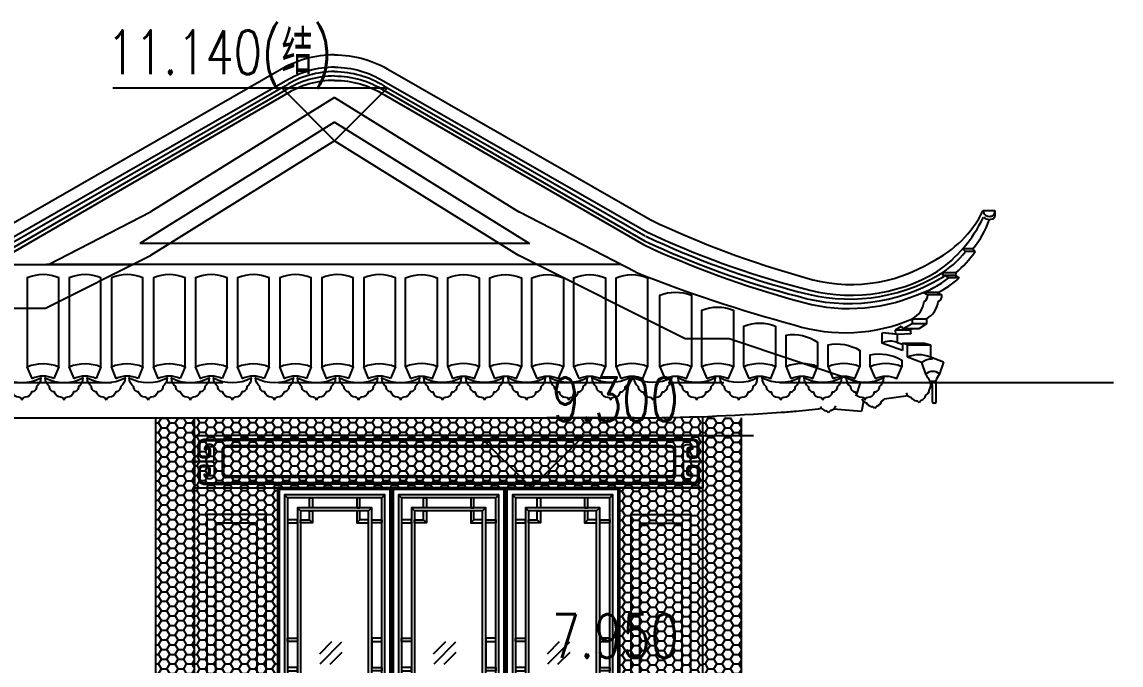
# Model space of a CAD drawing. Extents: x 296441 to 853063, y 459050 to 1117990.
# Drawn here: x 601582 to 607851, y 976828 to 980495 of the extents above; entities that cross this region are included whole.
import ezdxf
from ezdxf.xclip import XClip

# ---------------------------------------------------------------- set-up
doc = ezdxf.new("R2010")
doc.units = 0
doc.header["$LTSCALE"] = 1000
doc.header["$XCLIPFRAME"] = 0
for name, pattern in [('14-GRID$0$CENTER2', [28.575, 19.05, -3.175, 3.175, -3.175]), ('CENTER-1', [10, 6.25, -1.25, 1.25, -1.25]), ('G1-ELEV-ce-20$0$B-ELEV-S-A1$0$HIDDEN2', [4.7625, 3.175, -1.5875]), ('G1-ELEV-ce-20$0$HIDDEN2', [4.7625, 3.175, -1.5875])]:
    doc.linetypes.add(name, pattern=pattern)
for name, color, linetype in [('14-GRID$0$G-GRID', 9, '14-GRID$0$CENTER2'), ('95', 95, 'Continuous'), ('G-ELEV-ce-TEXT$0$A-ANNO-LEVL', 3, 'Continuous'), ('G-ELEV-ce-TEXT$0$A-ANNO-LEVL-TEXT', 255, 'Continuous'), ('G1-ELEV-ce$0$A-ELEV-THIN', 144, 'Continuous'), ('G1-ELEV-ce-20$0$A-ELEV-HDDN', 161, 'G1-ELEV-ce-20$0$HIDDEN2'), ('G1-ELEV-ce-20$0$A-ELEV-MEDM', 4, 'Continuous'), ('G1-ELEV-ce-20$0$A-ELEV-MEDM-HEVY', 2, 'Continuous'), ('G1-ELEV-ce-20$0$A-ELEV-THIN', 144, 'Continuous'), ('G1-ELEV-ce-20$0$B-ELEV-S-A1$0$A-ELEV-HDDN', 161, 'G1-ELEV-ce-20$0$B-ELEV-S-A1$0$HIDDEN2'), ('G1-ELEV-ce-20$0$LPM540255$0$A-ELEV-MEDM', 4, 'Continuous'), ('G1-ELEV-ce-20$0$LPM540255$0$A-ELEV-THIN', 144, 'Continuous'), ('G1-ELEV-ce-20$0$LPM540255$0$A-ELEV-THIN-GRAY', 252, 'Continuous'), ('G1-ELEV-ce-20$0$LPM540255$0$A-WALL', 1, 'Continuous'), ('ZT0_默认图层-----PM、LM、DY、JD', 7, 'Continuous'), ('ZT1_通用--填充---PM、LM、DY、JD', 8, 'Continuous'), ('主框线', 4, 'Continuous'), ('副框内口线', 6, 'Continuous'), ('花格栅', 6, 'Continuous'), ('铝合金花格条', 5, 'Continuous')]:
    doc.layers.add(name, color=color, linetype=linetype)
doc.styles.add('G-ELEV-ce-TEXT$0$GOA_01_thin_0.75', font='romans.shx', dxfattribs={"width": 0.75, "bigfont": 'hzdx.shx'})

# ---------------------------------------------------------------- blocks, each defined once
blk = doc.blocks.new('G1-ELEV-ce-20$0$歇山-标准侧')
at = {"layer": 'G1-ELEV-ce-20$0$A-ELEV-MEDM'}
for p, q in [((1989.6, 1181.6), (2057, 1181.6)), ((2057.9, 1153.9), (2057.5, 1176.4)), ((1930, 964.4), (1944.8, 948.9)), ((1834.2, 826.5), (1831.5, 810.9)), ((1831.5, 810.9), (1852.7, 798.3)), ((1729.4, 714.6), (1753.6, 700.6)), ((1585.3, 507.6), (1573.8, 499.8)), ((1623.7, 507.6), (1585.3, 507.6)), ((1666.6, 536.2), (1623.7, 507.6)), ((1666.6, 563.8), (1666.6, 536.2)), ((1498.9, 476), (1498.9, 428.9)), ((1576.4, 478.1), (1502.1, 476)), ((1573.8, 499.8), (1576.4, 478.1)), ((1498.9, 428.9), (1528.9, 419.4)), ((1528.9, 426), (1655.5, 426)), ((1528.9, 426), (1528.9, 419.4)), ((1655.5, 426), (1689.1, 417)), ((1689.1, 417), (1689.1, 346.1)), ((1764.1, 316.6), (1689.1, 346.1)), ((1764.1, 316.6), (1740.8, 250.8)), ((1720.4, 211.1), (1720.4, 89.6)), ((1701, 89.6), (1701, 183.8)), ((1306.6, 94.4), (1295.3, 36.9)), ((1306.6, 94.4), (1295.3, 36.9)), ((1562.1, 124.6), (1424.6, 107.2)), ((1715.2, 84.4), (1706.2, 84.4)), ((1295.3, 36.9), (1135.9, 49.3)), ((1295.3, 36.9), (1135.9, 49.3))]:
    blk.add_line(p, q, dxfattribs=at)
for centre, radius, start, end in [((2423.2, 6030.3), 5427.1, 244.53799, 254.4881), ((1412.3, 1468.3), 644.5, 296.26699, 333.58344), ((1570.6, 1279.9), 478.2, 318.728, 341.96202), ((2024.6, 1183.8), 35.1, 183.66213, 282.16803), ((2022.6, 1198.6), 66.9, 272.33927, 287.12276), ((2030.6, 1176.4), 26.9, 273.09506, 11.21802), ((2035.1, 1156.5), 23, 288.14517, 353.35207), ((1368.7, 1358.2), 706.8, 311.20146, 324.60925), ((1235.6, 1648.8), 888.1, 252.71994, 301.34935), ((1551.1, 1110), 433.7, 294.27797, 314.06417), ((1716.7, 696), 37.1, 295.98373, 7.17248), ((1605.6, 677.5), 128.3, 298.90547, 353.33743), ((1630.5, 190.9), 61.3, 328.21862, 12.1987), ((1635.7, 162), 68.8, 18.45642, 41.7333), ((1852.8, 168.1), 139.2, 143.55737, 162.01385), ((1581.4, 151.4), 33.1, 196.84258, 261.73758), ((1623.7, 137.7), 39.4, 289.61632, 348.06993), ((1649.5, 160), 33.1, 292.67871, 357.5737), ((1098.8, 79), 39.4, 201.92741, 217.26558), ((1110.6, 79.5), 39.4, 310.88327, 343.65099), ((1329.8, 118), 33.1, 196.84258, 241.88816), ((1329.8, 118), 33.1, 241.88816, 261.73758), ((1329.8, 118), 33.1, 241.88816, 261.73758), ((1360.4, 102.8), 39.4, 206.34635, 264.79997), ((1360.4, 102.8), 39.4, 206.34635, 264.79997), ((1347.6, 32.7), 32.2, 39.09372, 73.41766), ((1347.6, 32.7), 32.2, 39.09372, 73.41766), ((1401.9, 39.5), 32.2, 120.99862, 155.32257), ((1401.9, 39.5), 32.2, 120.99862, 155.32257), ((1372, 104.3), 39.4, 289.61632, 348.06993), ((1372, 104.3), 39.4, 289.61632, 348.06993), ((1397.9, 126.6), 33.1, 292.67871, 323.98908), ((1397.9, 126.6), 33.1, 292.67871, 323.98908), ((1612, 136.2), 39.4, 206.34635, 264.79997), ((1612, 136.2), 39.4, 206.34635, 264.79997), ((1599.3, 66), 32.2, 39.09372, 73.41766), ((1599.3, 66), 32.2, 39.09372, 73.41766), ((1622.1, 207.5), 117.8, 269.09018, 269.54549), ((1653.5, 72.9), 32.2, 120.99862, 155.32257), ((1706.2, 89.6), 5.18, 180, 270), ((1715.2, 89.6), 5.18, 270, 0), ((1098.8, 79), 39.4, 217.26558, 260.38103), ((1080.7, 10), 32.2, 34.67478, 68.99872), ((1080.7, 10), 32.2, 34.67478, 68.99872), ((1135.3, 12.7), 32.2, 116.57968, 150.90362), ((1135.3, 12.7), 32.2, 116.57968, 150.90362), ((1110.6, 79.5), 39.4, 285.19737, 310.88327), ((1110.6, 79.5), 39.4, 285.19737, 310.88327)]:
    blk.add_arc(centre, radius, start, end, dxfattribs=at)
at = {"layer": 'G1-ELEV-ce-20$0$A-ELEV-MEDM-HEVY'}
blk.add_line((0, 0), (-500, 0), dxfattribs=at)
blk.add_line((0, 0), (-500, 0), dxfattribs=at)
for centre, radius, start, end in [((-27.1, 11903.9), 11903.9, 270.1306, 274.16152), ((-27.1, 11903.9), 11903.9, 274.16152, 274.57652), ((182.9, 7243.3), 7243.3, 275.86203, 277.01949), ((182.9, 7243.3), 7243.3, 275.86203, 277.01949)]:
    blk.add_arc(centre, radius, start, end, dxfattribs=at)
at = {"layer": 'G1-ELEV-ce-20$0$A-ELEV-THIN'}
for p, q in [((1930, 964.4), (1873.2, 964.4)), ((1873.2, 964.4), (1889.8, 948.9)), ((1944.8, 948.9), (1889.8, 948.9)), ((1760.7, 826.5), (1757.9, 810.9)), ((1834.2, 826.5), (1760.7, 826.5)), ((1831.5, 810.9), (1757.9, 810.9)), ((1772.7, 810.9), (1794, 798.3)), ((1852.7, 798.3), (1794, 798.3)), ((1729.4, 714.6), (1649.5, 714.6)), ((1649.5, 714.6), (1673.2, 700.6)), ((1753.6, 700.6), (1673.2, 700.6)), ((1585.2, 564.8), (1585.2, 536.2)), ((1522, 521.8), (1487.6, 499.4)), ((1532.7, 507.6), (1522, 521.8)), ((1585.2, 536.2), (1532.7, 507.6)), ((1585.3, 507.6), (1532.7, 507.6)), ((1585.2, 563.8), (1666.6, 563.8)), ((1666.6, 536.2), (1585.2, 536.2)), ((1412.6, 483.9), (1412.6, 425.1)), ((1493.4, 477.8), (1415.8, 483.9)), ((1502.1, 476), (1415.8, 483.9)), ((1573.8, 499.8), (1487.6, 499.4)), ((1487.6, 499.4), (1490.2, 477.8)), ((1528.9, 383.2), (1412.6, 425.1)), ((1557.9, 417), (1528.9, 426)), ((1528.9, 419.4), (1528.9, 383.2)), ((1557.9, 417), (1689.1, 417)), ((1557.9, 345.5), (1557.9, 417)), ((1637.7, 314.6), (1557.9, 345.5)), ((1637.9, 314.7), (1661.1, 248.9)), ((1685.8, 210), (1720.4, 211.1))]:
    blk.add_line(p, q, dxfattribs=at)
for centre, radius, start, end in [((1265.2, 1495.1), 807, 304.96937, 334.20503), ((2023, 1177.7), 45.9, 227.19873, 272.85765), ((2169.9, 5481.5), 4945.2, 244.71376, 255.53464), ((2227.8, 5625.9), 5073.7, 244.76391, 255.33059), ((2153, 5437.1), 4846.3, 244.5611, 255.64483), ((2411.4, 6101.8), 5632.4, 245.22926, 254.68688), ((1454.3, 1294.2), 555.8, 300.61412, 321.59801), ((1454.3, 1294.2), 555.8, 300.61412, 321.59801), ((3025.7, 8396.8), 8145.8, 248.26406, 254.95819), ((1225.7, 1692.4), 1015, 253.8281, 300.27133), ((1236.1, 1663.4), 964.3, 252.82688, 300.65003), ((1222.4, 1673.1), 1021.4, 253.63244, 300.33629), ((1417.9, 1283.9), 614.2, 288.56994, 307.76031), ((1560.8, 1145.6), 396.2, 296.75257, 302.3415), ((1224.4, 1630.9), 1007.4, 252.645, 292.72014), ((1636.4, 696), 37.1, 295.98373, 7.17248), ((1525.2, 677.5), 128.3, 298.90547, 353.33743), ((1202.5, 1453), 967.6, 252.51035, 293.43169), ((1459.7, 337.3), 99.6, 66.80138, 118.17387), ((1624.2, 198), 161.7, 66.36672, 114.2237), ((1701.7, 228.1), 107.6, 90.19616, 126.5113), ((1702.2, 202.9), 61.6, 90.81493, 131.77654), ((1703.2, 206.5), 58.1, 49.67975, 91.86971), ((1201.7, -70.2), 559.4, 29.80659, 34.78322)]:
    blk.add_arc(centre, radius, start, end, dxfattribs=at)
blk = doc.blocks.new('G1-ELEV-ce-20$0$LPM540255$0$回纹头1A-E')
at = {"layer": 'G1-ELEV-ce-20$0$LPM540255$0$A-ELEV-MEDM'}
for p, q in [((0, 0), (120, 0)), ((0, 0), (0, -200)), ((0, -200), (120, -200))]:
    blk.add_line(p, q, dxfattribs=at)
at = {"layer": 'G1-ELEV-ce-20$0$LPM540255$0$A-ELEV-THIN'}
for points in [[(0, -92, 0.414214), (8, -100), (67, -100), (8, -100), (67, -100, 0.414214), (75, -92), (75, -50.4, 0.414214), (59, -34.4), (55, -34.4, 0.427294), (38.5, -52.4, -0.596512), (55, -56), (55, -72, -0.414214), (47, -80), (31, -80, -0.344543), (20, -72), (20, -36, -0.414213), (36, -20), (120, -20)], [(121, -45, 0.414214), (110, -56), (110, -144, 0.414214), (121, -155, 0.414214)], [(0, -108, -0.414214), (8, -100), (67, -100), (8, -100), (67, -100, -0.414214), (75, -108), (75, -149.6, -0.414214), (59, -165.6), (55, -165.6, -0.427294), (38.5, -147.6, 0.596512), (55, -144), (55, -128, 0.414214), (47, -120), (31, -120, 0.344543), (20, -128), (20, -164, 0.414213), (36, -180), (120, -180)]]:
    blk.add_lwpolyline(points, format="xyb", dxfattribs=at)
at = {"layer": 'G1-ELEV-ce-20$0$LPM540255$0$A-ELEV-THIN-GRAY'}
for points in [[(38.5, -51.3, -0.720193), (60, -55.4), (60, -72, -0.414214), (47, -85), (31, -85, -0.369393), (15, -72), (15, -36, -0.414213), (36, -15), (120, -15)], [(121, -40, 0.414214), (105, -56), (105, -144, 0.414214), (121, -160)], [(38.5, -148.7, 0.720193), (60, -144.6), (60, -128, 0.414214), (47, -115), (31, -115, 0.369393), (15, -128), (15, -164, 0.414213), (36, -185), (120, -185)]]:
    blk.add_lwpolyline(points, format="xyb", dxfattribs=at)
blk = doc.blocks.new('单层玻璃')
at = {"layer": '95'}
for p, q in [((-1.22, -0.09), (0.09, 1.22)), ((-1.18, -1.18), (1.18, 1.18)), ((-0.09, -1.22), (1.22, 0.09))]:
    blk.add_line(p, q, dxfattribs=at)
blk = doc.blocks.new('*U2069')
at = {"color": 8}
for p, q in [((56, -306), (39, -289)), ((594, -306), (611, -289)), ((56, -2094), (39, -2111)), ((594, -2094), (611, -2111))]:
    blk.add_line(p, q, dxfattribs=at)
at = {"color": 2, "ltscale": 250}
blk.add_lwpolyline([(56, -2094), (594, -2094), (594, -306), (56, -306)], close=True, dxfattribs=at)
at = {"layer": '主框线'}
blk.add_lwpolyline([(8, -2142), (642, -2142), (642, -258), (8, -258)], close=True, dxfattribs=at)
at = {"layer": '副框内口线', "linetype": 'CENTER-1', "ltscale": 40}
for points in [[(650, -2150), (0, -2150), (0, -250), (650, -250)], [(0, -2150), (650, -2150), (650, -250), (0, -250)]]:
    blk.add_lwpolyline(points, close=True, dxfattribs=at)
at = {"layer": '花格栅', "color": 6, "ltscale": 250}
blk.add_lwpolyline([(39, -2111), (611, -2111), (611, -289), (39, -289)], close=True, dxfattribs=at)
at = {"layer": '铝合金花格条'}
for p, q in [((113, -1125), (113, -1275)), ((537, -1125), (537, -1275))]:
    blk.add_line(p, q, dxfattribs=at)
for points in [[(181, -306), (199, -306), (199, -363), (181, -363)], [(469, -306), (451, -306), (451, -363), (469, -363)], [(113, -2037), (537, -2037), (537, -363), (113, -363)], [(56, -431), (56, -449), (113, -449), (113, -431)], [(131, -2019), (519, -2019), (519, -381), (131, -381)], [(594, -431), (594, -449), (537, -449), (537, -431)], [(113, -1125), (56, -1125), (56, -1107), (113, -1107)], [(537, -1125), (594, -1125), (594, -1107), (537, -1107)], [(113, -1275), (56, -1275), (56, -1293), (113, -1293)], [(537, -1275), (594, -1275), (594, -1293), (537, -1293)], [(56, -1969), (56, -1951), (113, -1951), (113, -1969)], [(594, -1969), (594, -1951), (537, -1951), (537, -1969)], [(181, -2094), (199, -2094), (199, -2037), (181, -2037)], [(469, -2094), (451, -2094), (451, -2037), (469, -2037)]]:
    blk.add_lwpolyline(points, close=True, dxfattribs=at)
for points in [[(131, -381), (113, -363)], [(519, -381), (537, -363)], [(199, -449), (181, -431), (181, -381), (199, -381), (199, -449), (131, -449), (131, -431), (181, -431)], [(451, -449), (469, -431), (469, -381), (451, -381), (451, -449), (519, -449), (519, -431), (469, -431)], [(199, -1951), (181, -1969), (181, -2019), (199, -2019), (199, -1951), (131, -1951), (131, -1969), (181, -1969)], [(451, -1951), (469, -1969), (469, -2019), (451, -2019), (451, -1951), (519, -1951), (519, -1969), (469, -1969)]]:
    blk.add_lwpolyline(points, dxfattribs=at)
at = {"layer": '铝合金花格条', "elevation": -0.1}
for points in [[(131, -2019), (113, -2037)], [(519, -2019), (537, -2037)]]:
    blk.add_lwpolyline(points, dxfattribs=at)
at = {"extrusion": (0, 0, -1), "xscale": -52.5, "yscale": 52.5, "zscale": -52.5}
blk.add_blockref('单层玻璃', (-303.7, -1190.5), dxfattribs=at)
blk = doc.blocks.new('20200327153237')
at = {"ltscale": 1000}
blk.add_lwpolyline([(0, -1900), (1950, -1900), (1950, 0), (0, 0)], close=True, dxfattribs=at)
for p in [(0, 250), (650, 250), (1300, 250)]:
    blk.add_blockref('*U2069', p, dxfattribs=at)
blk = doc.blocks.new('20191223141605')
at = {"layer": 'ZT1_通用--填充---PM、LM、DY、JD', "ltscale": 1000}
h = blk.add_hatch(dxfattribs=at)
h.set_pattern_fill('HONEY', color=256, scale=20)
h.set_pattern_definition([(0, (-3270, 3e-09), (47.625, 27.4963), [31.75, -63.5]), (120, (-3270, 3e-09), (-47.625, 27.4963), [31.75, -63.5]), (60, (-3270, 3e-09), (6e-06, 54.9926), [-63.5, 31.75])])
h.paths.add_polyline_path([(-3050, 0), (-3270, 0), (-3270, 1750), (-3050, 1750)])
h = blk.add_hatch(dxfattribs=at)
h.set_pattern_fill('HONEY', color=256, scale=20)
h.set_pattern_definition([(0, (-3050, 1350), (47.625, 27.4963), [31.75, -63.5]), (120, (-3050, 1350), (-47.625, 27.4963), [31.75, -63.5]), (60, (-3050, 1350), (6e-06, 54.9926), [-63.5, 31.75])])
h.paths.add_polyline_path([(-3050, 1350), (-150, 1350), (-150, 1750), (-3050, 1750)])
h = blk.add_hatch(dxfattribs=at)
h.set_pattern_fill('HONEY', color=256, scale=20)
h.set_pattern_definition([(0, (-150, 8e-07), (47.625, 27.4963), [31.75, -63.5]), (120, (-150, 8e-07), (-47.625, 27.4963), [31.75, -63.5]), (60, (-150, 8e-07), (6e-06, 54.9926), [-63.5, 31.75])])
h.paths.add_polyline_path([(-150, 0), (70, 0), (70, 1750), (-150, 1750)])
h = blk.add_hatch(dxfattribs=at)
h.set_pattern_fill('HONEY', color=256, scale=20)
h.set_pattern_definition([(0, (-3050, 8e-07), (47.625, 27.4963), [31.75, -63.5]), (120, (-3050, 8e-07), (-47.625, 27.4963), [31.75, -63.5]), (60, (-3050, 8e-07), (6e-06, 54.9926), [-63.5, 31.75])])
h.paths.add_polyline_path([(-3050, 0), (-2575, 0), (-2575, 1350), (-3050, 1350)])
h = blk.add_hatch(dxfattribs=at)
h.set_pattern_fill('HONEY', color=256, scale=20)
h.set_pattern_definition([(0, (-625.013, -5), (47.625, 27.4963), [31.75, -63.5]), (120, (-625.013, -5), (-47.625, 27.4963), [31.75, -63.5]), (60, (-625.013, -5), (6e-06, 54.9926), [-63.5, 31.75])])
h.paths.add_polyline_path([(-150, 1350), (-625, 1350), (-625, -5), (-150, -5)])
h = blk.add_hatch(dxfattribs=at)
h.set_pattern_fill('HONEY', color=256, scale=20)
h.set_pattern_definition([(0, (-3270, -459.386), (47.625, 27.4963), [31.75, -63.5]), (120, (-3270, -459.386), (-47.625, 27.4963), [31.75, -63.5]), (60, (-3270, -459.386), (6e-06, 54.9926), [-63.5, 31.75])])
h.paths.add_polyline_path([(-3200, 0), (-3270, 0), (-3270, -459.4), (-3200, -459.4)])
h = blk.add_hatch(dxfattribs=at)
h.set_pattern_fill('HONEY', color=256, scale=20)
h.set_pattern_definition([(0, (0, -550), (47.625, 27.4963), [31.75, -63.5]), (120, (0, -550), (-47.625, 27.4963), [31.75, -63.5]), (60, (0, -550), (6e-06, 54.9926), [-63.5, 31.75])])
h.paths.add_polyline_path([(0, 0), (70, 0), (70, -550), (0, -550)])
at = {"layer": 'G1-ELEV-ce$0$A-ELEV-THIN', "elevation": -6.4}
for points in [[(-2641.4, -1.4), (-2641.4, 1198.6), (-2980, 1198.6), (-2980, -1.4)], [(-558.7, -1.4), (-558.7, 1198.6), (-220, 1198.6), (-220, -1.4)], [(-2691.4, -1.4), (-2691.4, 1148.6), (-2930, 1148.6), (-2930, -1.4)], [(-508.7, -1.4), (-508.7, 1148.6), (-270, 1148.6), (-270, -1.4)]]:
    blk.add_lwpolyline(points, dxfattribs=at)
at = {"layer": 'G1-ELEV-ce-20$0$A-ELEV-MEDM'}
for p, q in [((-3270, -550), (-3270, 1750)), ((-3050, 0), (-3050, 1750)), ((-150, 0), (-150, 1750)), ((70, -550), (70, 1750)), ((-330, 1650), (-2891.8, 1650))]:
    blk.add_line(p, q, dxfattribs=at)
at = {"layer": 'G1-ELEV-ce-20$0$A-ELEV-THIN'}
for points in [[(-3050, 1350), (-2575, 1350), (-2575, 0), (-3050, 0)], [(-150, 1350), (-625, 1350), (-625, 0), (-150, 0)]]:
    blk.add_lwpolyline(points, close=True, dxfattribs=at)
at = {"layer": 'G1-ELEV-ce-20$0$LPM540255$0$A-ELEV-THIN'}
for p, q in [((-331.5, 1582.5), (-2871.5, 1582.5)), ((-330, 1620), (-2870, 1620)), ((-331.5, 1417.5), (-2871.5, 1417.5)), ((-330, 1380), (-2870, 1380)), ((-3050, 1350), (-150, 1350))]:
    blk.add_line(p, q, dxfattribs=at)
at = {"layer": 'G1-ELEV-ce-20$0$LPM540255$0$A-ELEV-THIN-GRAY'}
for p, q in [((-331.5, 1590), (-2871.5, 1590)), ((-330, 1627.5), (-2870, 1627.5)), ((-331.5, 1410), (-2871.5, 1410)), ((-330, 1372.5), (-2870, 1372.5))]:
    blk.add_line(p, q, dxfattribs=at)
at = {"ltscale": 1000}
ref = blk.add_blockref('20200327153237', (-2575, 1350), dxfattribs=at)
XClip(ref).set_block_clipping_path([(0, -1350.0000000001), (1950, 0)])
at = {"layer": 'G1-ELEV-ce-20$0$LPM540255$0$A-WALL', "xscale": 1.500000000000582, "yscale": 1.500000000000582, "zscale": 1.500000000000582}
blk.add_blockref('G1-ELEV-ce-20$0$LPM540255$0$回纹头1A-E', (-3050, 1650), dxfattribs=at)
at = {"layer": 'G1-ELEV-ce-20$0$LPM540255$0$A-WALL', "extrusion": (0, 0, -1), "xscale": 1.500000000000582, "yscale": 1.500000000000582, "zscale": -1.500000000000582}
blk.add_blockref('G1-ELEV-ce-20$0$LPM540255$0$回纹头1A-E', (150, 1650), dxfattribs=at)

msp = doc.modelspace()

# ---------------------------------------------------------------- linework, layer by layer
at = {"layer": '14-GRID$0$G-GRID', "color": 8, "ltscale": 0.1}
msp.add_line((610665.9, 978437.7), (587815.4, 978437.7), dxfattribs=at)
at = {"layer": 'G-ELEV-ce-TEXT$0$A-ANNO-LEVL'}
for points in [[(603065.5, 980117.7), (603365.5, 979817.7), (603665.5, 980117.7), (602099.4, 980117.7)], [(604788.5, 978137.7), (604488.5, 977837.7), (604188.5, 978137.7), (605754.6, 978137.7)]]:
    msp.add_lwpolyline(points, dxfattribs=at)
at = {"layer": 'G1-ELEV-ce-20$0$A-ELEV-HDDN'}
msp.add_line((599385.5, 978862.7), (601715.5, 978862.7), dxfattribs=at)
for points in [[(601715.5, 978862.7), (602315.5, 979162.7)], [(606340.2, 978361.8), (606365.5, 978437.7), (605615.5, 978687.7), (605365.5, 978687.7), (604415.5, 979162.7)]]:
    msp.add_lwpolyline(points, dxfattribs=at)
at = {"layer": 'G1-ELEV-ce-20$0$A-ELEV-MEDM', "ltscale": 0.1}
for points in [[(603365.5, 980308.5, 0.139835), (603049, 980218.2), (601120.7, 979112.7), (601120.7, 979112.7)], [(603365.5, 980308.5, -0.139835), (603682.1, 980218.2), (605165.2, 979368), (605165.2, 979368)]]:
    msp.add_lwpolyline(points, format="xyb", dxfattribs=at)
for points in [[(603365.5, 980064.8), (602315.5, 979412.7), (602315.5, 979412.7)], [(603365.5, 980064.8), (604415.5, 979412.7), (604415.5, 979412.7)], [(601733.8, 979112.7), (602315.5, 979412.7)], [(605084.2, 979067.9), (604415.5, 979412.7)]]:
    msp.add_lwpolyline(points, dxfattribs=at)
at = {"layer": 'G1-ELEV-ce-20$0$A-ELEV-MEDM-HEVY'}
for p, q in [((599535.5, 979112.7), (602215.5, 979112.7)), ((599265.5, 978237.7), (605200.5, 978237.7)), ((599265.5, 978237.7), (605200.5, 978237.7))]:
    msp.add_line(p, q, dxfattribs=at)
at = {"layer": 'G1-ELEV-ce-20$0$A-ELEV-THIN'}
for p, q in [((604477.9, 979232.7), (602253.2, 979232.7)), ((604997.3, 979112.7), (601721.5, 979112.7))]:
    msp.add_line(p, q, dxfattribs=at)
for points in [[(603365.5, 980237.5, 0.140418), (603085.4, 980157.2), (601260.3, 979112.7)], [(603365.5, 980212.5, 0.140418), (603085.4, 980132.2), (601310.8, 979112.7)], [(603365.5, 980237.5, -0.140418), (603645.7, 980157.2), (605146.4, 979298.4)], [(603365.5, 980212.5, -0.140418), (603645.7, 980132.2), (605136.8, 979275.6)], [(603365.5, 980187.5, 0.140418), (603085.4, 980107.2), (601364.5, 979112.7)], [(603365.5, 980162.5, 0.140418), (603085.4, 980082.2), (601409.7, 979112.7)], [(603365.5, 980187.5, -0.140418), (603645.7, 980107.2), (605132.8, 979247.8)], [(603365.5, 980162.5, -0.140418), (603645.7, 980082.2), (605126.7, 979225.4)], [(601791.8, 978529.2), (601791.8, 979036.4, 0.2), (601611.8, 979036.4), (601611.8, 978529.2)], [(602031.8, 978529.2), (602031.8, 979036.4, 0.2), (601851.8, 979036.4), (601851.8, 978529.2)], [(602271.8, 978529.2), (602271.8, 979036.4, 0.2), (602091.8, 979036.4), (602091.8, 978529.2)], [(602511.8, 978529.2), (602511.8, 979036.4, 0.2), (602331.8, 979036.4), (602331.8, 978529.2)], [(602751.8, 978529.2), (602751.8, 979036.4, 0.2), (602571.8, 979036.4), (602571.8, 978529.2)], [(602991.8, 978529.2), (602991.8, 979036.4, 0.2), (602811.8, 979036.4), (602811.8, 978529.2)], [(603231.8, 978529.2), (603231.8, 979036.4, 0.2), (603051.8, 979036.4), (603051.8, 978529.2)], [(603471.8, 978529.2), (603471.8, 979036.4, 0.2), (603291.8, 979036.4), (603291.8, 978529.2)], [(603711.8, 978529.2), (603711.8, 979036.4, 0.2), (603531.8, 979036.4), (603531.8, 978529.2)], [(603770.5, 978529.2), (603770.5, 979036.4, -0.2), (603950.5, 979036.4), (603950.5, 978529.2)], [(604010.5, 978529.2), (604010.5, 979036.4, -0.2), (604190.5, 979036.4), (604190.5, 978529.2)], [(604250.5, 978529.2), (604250.5, 979036.4, -0.2), (604430.5, 979036.4), (604430.5, 978529.2)], [(604490.5, 978529.2), (604490.5, 979036.4, -0.2), (604670.5, 979036.4), (604670.5, 978529.2)], [(604730.5, 978529.2), (604730.5, 979036.4, -0.2), (604910.5, 979036.4), (604910.5, 978529.2)], [(604970.5, 978529.2), (604970.5, 979036.4, -0.2), (605150.5, 979036.4), (605150.5, 978529.2)], [(605220.5, 978529.2), (605220.5, 978936.4, -0.2), (605400.5, 978936.4), (605400.5, 978529.2)], [(605460.5, 978529.2), (605460.5, 978851.4, -0.2), (605640.5, 978851.4), (605640.5, 978529.2)], [(605700.5, 978529.2), (605700.5, 978760.1, -0.2), (605880.5, 978760.1), (605880.5, 978529.2)], [(605940.5, 978529.2), (605940.5, 978709.3, -0.195152), (606120.5, 978668.9), (606120.5, 978529.2)], [(606180.5, 978529.2), (606180.5, 978653.3, -0.197157), (606360.5, 978622.6), (606360.5, 978529.2)], [(606420.5, 978529.2), (606420.5, 978596.4, -0.197157), (606600.5, 978565.7), (606600.5, 978529.2)], [(601764.1, 978462.7, 0.2), (601639.5, 978462.7), (601611.8, 978529.2, -0.2), (601791.8, 978529.2), (601764.1, 978462.7)], [(602004.1, 978462.7, 0.2), (601879.5, 978462.7), (601851.8, 978529.2, -0.2), (602031.8, 978529.2), (602004.1, 978462.7)], [(602244.1, 978462.7, 0.2), (602119.5, 978462.7), (602091.8, 978529.2, -0.2), (602271.8, 978529.2), (602244.1, 978462.7)], [(602484.1, 978462.7, 0.2), (602359.5, 978462.7), (602331.8, 978529.2, -0.2), (602511.8, 978529.2), (602484.1, 978462.7)], [(602724.1, 978462.7, 0.2), (602599.5, 978462.7), (602571.8, 978529.2, -0.2), (602751.8, 978529.2), (602724.1, 978462.7)], [(602964.1, 978462.7, 0.2), (602839.5, 978462.7), (602811.8, 978529.2, -0.2), (602991.8, 978529.2), (602964.1, 978462.7)], [(603204.1, 978462.7, 0.2), (603079.5, 978462.7), (603051.8, 978529.2, -0.2), (603231.8, 978529.2), (603204.1, 978462.7)], [(603444.1, 978462.7, 0.2), (603319.5, 978462.7), (603291.8, 978529.2, -0.2), (603471.8, 978529.2), (603444.1, 978462.7)], [(603684.1, 978462.7, 0.2), (603559.5, 978462.7), (603531.8, 978529.2, -0.2), (603711.8, 978529.2), (603684.1, 978462.7)], [(603798.2, 978462.7, -0.2), (603922.8, 978462.7), (603950.5, 978529.2, 0.2), (603770.5, 978529.2), (603798.2, 978462.7)], [(604038.2, 978462.7, -0.2), (604162.8, 978462.7), (604190.5, 978529.2, 0.2), (604010.5, 978529.2), (604038.2, 978462.7)], [(604278.2, 978462.7, -0.2), (604402.8, 978462.7), (604430.5, 978529.2, 0.2), (604250.5, 978529.2), (604278.2, 978462.7)], [(604518.2, 978462.7, -0.2), (604642.8, 978462.7), (604670.5, 978529.2, 0.2), (604490.5, 978529.2), (604518.2, 978462.7)], [(604758.2, 978462.7, -0.2), (604882.8, 978462.7), (604910.5, 978529.2, 0.2), (604730.5, 978529.2), (604758.2, 978462.7)], [(604998.2, 978462.7, -0.2), (605122.8, 978462.7), (605150.5, 978529.2, 0.2), (604970.5, 978529.2), (604998.2, 978462.7)], [(605248.2, 978462.7, -0.2), (605372.8, 978462.7), (605400.5, 978529.2, 0.2), (605220.5, 978529.2), (605248.2, 978462.7)], [(605488.2, 978462.7, -0.2), (605612.8, 978462.7), (605640.5, 978529.2, 0.2), (605460.5, 978529.2), (605488.2, 978462.7)], [(605728.2, 978462.7, -0.2), (605852.8, 978462.7), (605880.5, 978529.2, 0.2), (605700.5, 978529.2), (605728.2, 978462.7)], [(605968.2, 978462.7, -0.2), (606092.8, 978462.7), (606120.5, 978529.2, 0.2), (605940.5, 978529.2), (605968.2, 978462.7)], [(606208.2, 978462.7, -0.2), (606332.8, 978462.7), (606360.5, 978529.2, 0.2), (606180.5, 978529.2), (606208.2, 978462.7)], [(606448.2, 978462.7, -0.2), (606572.8, 978462.7), (606600.5, 978529.2, 0.2), (606420.5, 978529.2), (606448.2, 978462.7)], [(601581.8, 978337.7, 0.408684), (601564.1, 978355.7, -0.371092), (601527, 978385.9, -0.424354), (601498.7, 978415.9, -0.213335), (601473.8, 978465.3, 0.244572), (601689.8, 978465.3, -0.213335), (601664.9, 978415.9, -0.424354), (601636.6, 978385.9, -0.371092), (601599.5, 978355.7, 0.408684), (601581.8, 978337.7)], [(601821.8, 978337.7, 0.408684), (601804.1, 978355.7, -0.371092), (601767, 978385.9, -0.424354), (601738.7, 978415.9, -0.213335), (601713.8, 978465.3, 0.244572), (601929.8, 978465.3, -0.213335), (601904.9, 978415.9, -0.424354), (601876.6, 978385.9, -0.371092), (601839.5, 978355.7, 0.408684), (601821.8, 978337.7)], [(602061.8, 978337.7, 0.408684), (602044.1, 978355.7, -0.371092), (602007, 978385.9, -0.424354), (601978.7, 978415.9, -0.213335), (601953.8, 978465.3, 0.244572), (602169.8, 978465.3, -0.213335), (602144.9, 978415.9, -0.424354), (602116.6, 978385.9, -0.371092), (602079.5, 978355.7, 0.408684), (602061.8, 978337.7)], [(602301.8, 978337.7, 0.408684), (602284.1, 978355.7, -0.371092), (602247, 978385.9, -0.424354), (602218.7, 978415.9, -0.213335), (602193.8, 978465.3, 0.244572), (602409.8, 978465.3, -0.213335), (602384.9, 978415.9, -0.424354), (602356.6, 978385.9, -0.371092), (602319.5, 978355.7, 0.408684), (602301.8, 978337.7)], [(602541.8, 978337.7, 0.408684), (602524.1, 978355.7, -0.371092), (602487, 978385.9, -0.424354), (602458.7, 978415.9, -0.213335), (602433.8, 978465.3, 0.244572), (602649.8, 978465.3, -0.213335), (602624.9, 978415.9, -0.424354), (602596.6, 978385.9, -0.371092), (602559.5, 978355.7, 0.408684), (602541.8, 978337.7)], [(602781.8, 978337.7, 0.408684), (602764.1, 978355.7, -0.371092), (602727, 978385.9, -0.424354), (602698.7, 978415.9, -0.213335), (602673.8, 978465.3, 0.244572), (602889.8, 978465.3, -0.213335), (602864.9, 978415.9, -0.424354), (602836.6, 978385.9, -0.371092), (602799.5, 978355.7, 0.408684), (602781.8, 978337.7)], [(603021.8, 978337.7, 0.408684), (603004.1, 978355.7, -0.371092), (602967, 978385.9, -0.424354), (602938.7, 978415.9, -0.213335), (602913.8, 978465.3, 0.244572), (603129.8, 978465.3, -0.213335), (603104.9, 978415.9, -0.424354), (603076.6, 978385.9, -0.371092), (603039.5, 978355.7, 0.408684), (603021.8, 978337.7)], [(603261.8, 978337.7, 0.408684), (603244.1, 978355.7, -0.371092), (603207, 978385.9, -0.424354), (603178.7, 978415.9, -0.213335), (603153.8, 978465.3, 0.244572), (603369.8, 978465.3, -0.213335), (603344.9, 978415.9, -0.424354), (603316.6, 978385.9, -0.371092), (603279.5, 978355.7, 0.408684), (603261.8, 978337.7)], [(603501.8, 978337.7, 0.408684), (603484.1, 978355.7, -0.371092), (603447, 978385.9, -0.424354), (603418.7, 978415.9, -0.213335), (603393.8, 978465.3, 0.244572), (603609.8, 978465.3, -0.213335), (603584.9, 978415.9, -0.424354), (603556.6, 978385.9, -0.371092), (603519.5, 978355.7, 0.408684), (603501.8, 978337.7)], [(603741.8, 978337.7, 0.408684), (603724.1, 978355.7, -0.371092), (603687, 978385.9, -0.424354), (603658.7, 978415.9, -0.213335), (603633.8, 978465.3, 0.244572), (603849.8, 978465.3, -0.213335), (603824.9, 978415.9, -0.424354), (603796.6, 978385.9, -0.371092), (603759.5, 978355.7, 0.408684), (603741.8, 978337.7)], [(603980.5, 978337.7, -0.408684), (603998.2, 978355.7, 0.371092), (604035.4, 978385.9, 0.424354), (604063.7, 978415.9, 0.213335), (604088.5, 978465.3, -0.244572), (603872.5, 978465.3, 0.213335), (603897.4, 978415.9, 0.424354), (603925.7, 978385.9, 0.371092), (603962.9, 978355.7, -0.408684), (603980.5, 978337.7)], [(604220.5, 978337.7, -0.408684), (604238.2, 978355.7, 0.371092), (604275.4, 978385.9, 0.424354), (604303.7, 978415.9, 0.213335), (604328.5, 978465.3, -0.244572), (604112.5, 978465.3, 0.213335), (604137.4, 978415.9, 0.424354), (604165.7, 978385.9, 0.371092), (604202.9, 978355.7, -0.408684), (604220.5, 978337.7)], [(604460.5, 978337.7, -0.408684), (604478.2, 978355.7, 0.371092), (604515.4, 978385.9, 0.424354), (604543.7, 978415.9, 0.213335), (604568.5, 978465.3, -0.244572), (604352.5, 978465.3, 0.213335), (604377.4, 978415.9, 0.424354), (604405.7, 978385.9, 0.371092), (604442.9, 978355.7, -0.408684), (604460.5, 978337.7)], [(604700.5, 978337.7, -0.408684), (604718.2, 978355.7, 0.371092), (604755.4, 978385.9, 0.424354), (604783.7, 978415.9, 0.213335), (604808.5, 978465.3, -0.244572), (604592.5, 978465.3, 0.213335), (604617.4, 978415.9, 0.424354), (604645.7, 978385.9, 0.371092), (604682.9, 978355.7, -0.408684), (604700.5, 978337.7)], [(604940.5, 978337.7, -0.408684), (604958.2, 978355.7, 0.371092), (604995.4, 978385.9, 0.424354), (605023.7, 978415.9, 0.213335), (605048.5, 978465.3, -0.244572), (604832.5, 978465.3, 0.213335), (604857.4, 978415.9, 0.424354), (604885.7, 978385.9, 0.371092), (604922.9, 978355.7, -0.408684), (604940.5, 978337.7)], [(605180.5, 978337.7, -0.408684), (605198.2, 978355.7, 0.371092), (605235.4, 978385.9, 0.424354), (605263.7, 978415.9, 0.213335), (605288.5, 978465.3, -0.244572), (605072.5, 978465.3, 0.213335), (605097.4, 978415.9, 0.424354), (605125.7, 978385.9, 0.371092), (605162.9, 978355.7, -0.408684), (605180.5, 978337.7)], [(605430.5, 978337.7, -0.408684), (605448.2, 978355.7, 0.371092), (605485.4, 978385.9, 0.424354), (605513.7, 978415.9, 0.213335), (605538.5, 978465.3, -0.244572), (605322.5, 978465.3, 0.213335), (605347.4, 978415.9, 0.424354), (605375.7, 978385.9, 0.371092), (605412.9, 978355.7, -0.408684), (605430.5, 978337.7)], [(605670.5, 978337.7, -0.408684), (605688.2, 978355.7, 0.371092), (605725.4, 978385.9, 0.424354), (605753.7, 978415.9, 0.213335), (605778.5, 978465.3, -0.244572), (605562.5, 978465.3, 0.213335), (605587.4, 978415.9, 0.424354), (605615.7, 978385.9, 0.371092), (605652.9, 978355.7, -0.408684), (605670.5, 978337.7)], [(605910.5, 978337.7, -0.408684), (605928.2, 978355.7, 0.371092), (605965.4, 978385.9, 0.424354), (605993.7, 978415.9, 0.213335), (606018.5, 978465.3, -0.244572), (605802.5, 978465.3, 0.213335), (605827.4, 978415.9, 0.424354), (605855.7, 978385.9, 0.371092), (605892.9, 978355.7, -0.408684), (605910.5, 978337.7)], [(606150.5, 978337.7, -0.408684), (606168.2, 978355.7, 0.371092), (606205.4, 978385.9, 0.424354), (606233.7, 978415.9, 0.213335), (606258.5, 978465.3, -0.244572), (606042.5, 978465.3, 0.213335), (606067.4, 978415.9, 0.424354), (606095.7, 978385.9, 0.371092), (606132.9, 978355.7, -0.408684), (606150.5, 978337.7)], [(606390.5, 978337.7, -0.408684), (606408.2, 978355.7, 0.371092), (606445.4, 978385.9, 0.424354), (606473.7, 978415.9, 0.213335), (606498.5, 978465.3, -0.244572), (606282.5, 978465.3, 0.213335), (606307.4, 978415.9, 0.424354), (606335.7, 978385.9, 0.371092), (606372.9, 978355.7, -0.408684), (606390.5, 978337.7)]]:
    msp.add_lwpolyline(points, format="xyb", dxfattribs=at)
for points in [[(603365.5, 979923.5), (602253.2, 979232.7)], [(603365.5, 979923.5), (604477.9, 979232.7)]]:
    msp.add_lwpolyline(points, dxfattribs=at)
at = {"layer": 'G1-ELEV-ce-20$0$B-ELEV-S-A1$0$A-ELEV-HDDN'}
for points in [[(603365.5, 979817.7), (602315.5, 979162.7), (602315.5, 979162.7)], [(603365.5, 979817.7), (604415.5, 979162.7), (604415.5, 979162.7)]]:
    msp.add_lwpolyline(points, dxfattribs=at)

# ---------------------------------------------------------------- block references
at = {"layer": 'G1-ELEV-ce-20$0$A-ELEV-MEDM', "ltscale": 0.1}
msp.add_blockref('G1-ELEV-ce-20$0$歇山-标准侧', (605075.2, 978237.7), dxfattribs=at)
at = {"layer": 'ZT0_默认图层-----PM、LM、DY、JD', "ltscale": 5000}
msp.add_blockref('20191223141605', (605615.5, 976487.7), dxfattribs=at)

# ---------------------------------------------------------------- texts
at = {"layer": 'G-ELEV-ce-TEXT$0$A-ANNO-LEVL-TEXT', "style": 'G-ELEV-ce-TEXT$0$GOA_01_thin_0.75', "width": 0.75}
for s, p in [('11.140(结)', (602066.7, 980197.8)), ('9.300', (604604.5, 978217.8)), ('7.950', (604604.5, 976867.8))]:
    msp.add_text(s, height=250, dxfattribs=at).set_placement(p)

doc.saveas('drawing.dxf')
